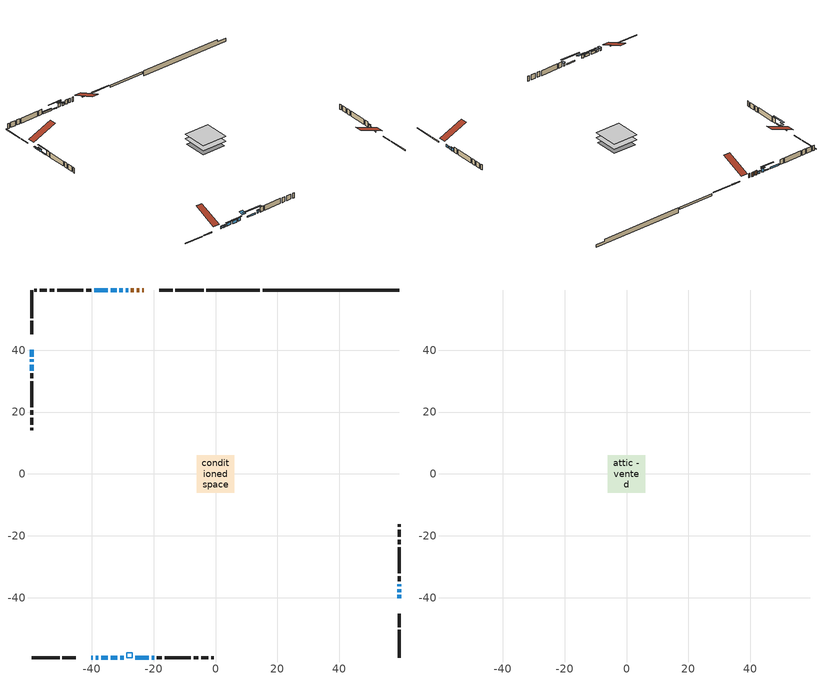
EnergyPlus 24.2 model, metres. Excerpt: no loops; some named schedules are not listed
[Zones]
conditioned space
 floor adiabatic (Floor2 construction): -2.14,-2.14 -2.14,2.14 2.14,2.14 2.14,-2.14 z0.54
 floor adiabatic (AdiabaticFloorConstruction): -6.08,-6.08 -6.08,6.08 6.08,6.08 6.08,-6.08 z0.54
 floor foundation (Slab1 construction): -5.64,-5.41 -5.64,5.41 5.64,5.41 5.64,-5.41 z-1.85
 floor foundation (Slab2 construction): -2.41,-1.9 -2.41,1.9 2.41,1.9 2.41,-1.9 z-0.53
 wall outside (RimJoist1 construction): -3.86,59.42 -12.92,59.42 / -59.42,-59.42 -50.35,-59.42 / -59.42,59.42 -59.42,50.35 / 59.42,-59.42 59.42,-50.35 z0.54:0.84
 wall outside (RimJoist2 construction): -13.85,59.42 -18.13,59.42 / -49.43,-59.42 -45.15,-59.42 / -59.42,49.43 -59.42,45.15 / 59.42,-49.43 59.42,-45.15 z0.54:0.84
 wall outside (AdiabaticWallConstruction 1): -23.12,59.42 -23.66,59.42 / -24.59,59.42 -25.45,59.42 / -26.38,59.42 -27.29,59.42 z0.54:2.57
 wall outside (AdiabaticWallConstruction): -40.16,-59.42 -39.62,-59.42 z0.54:1.74; -38.7,-59.42 -37.88,-59.42 / -28.22,59.42 -29.04,59.42 / -59.42,36.99 -59.42,36.18 z0.54:1.63; -36.95,-59.42 -34.77,-59.42 / -33.84,-59.42 -31.66,-59.42 z0.54:1.78; -59.42,40.16 -59.42,37.92 / -34.72,59.42 -39.19,59.42 z0.54:1.15; -30.73,-59.42 -29.66,-59.42 z0.54:2.09; 59.42,-40.16 59.42,-39.04 / 59.42,-38.12 59.42,-37.21 z0.54:1.76; -29.96,59.42 -31.03,59.42 z0.54:2.27; -31.96,59.42 -33.79,59.42 / -59.42,35.25 -59.42,33.42 z0.54:1; -25.89,-59.42 -21.52,-59.42 z0.54:1.1; -20.6,-59.42 -19.86,-59.42 / 59.42,-36.28 59.42,-35.54 z0.54:1.96
 wall outside (Wall1 construction): -40.12,59.42 -41.71,59.42 / -18.93,-59.42 -17.34,-59.42 / -59.42,32.49 -59.42,30.9 / 59.42,-34.62 59.42,-33.03 z0.54:2.98
 wall outside (Wall2 construction): -42.64,59.42 -51.08,59.42 / -16.41,-59.42 -7.97,-59.42 / -59.42,29.97 -59.42,21.54 / 59.42,-32.1 59.42,-23.66 z0.54:2.98
 wall outside (Wall3 construction): -52.01,59.42 -53.54,59.42 / -7.05,-59.42 -5.51,-59.42 / -59.42,20.61 -59.42,19.07 / 59.42,-22.73 59.42,-21.19 z0.54:2.98
 wall outside (Wall4 construction): -54.47,59.42 -56.71,59.42 / -4.58,-59.42 -2.34,-59.42 / -59.42,18.14 -59.42,15.9 / 59.42,-20.27 59.42,-18.03 z0.54:2.98
 wall outside (Wall5 construction): -57.64,59.42 -58.49,59.42 / -1.41,-59.42 -0.56,-59.42 / -59.42,14.97 -59.42,14.13 / 59.42,-17.1 59.42,-16.25 z0.54:2.98
 wall foundation (FoundationWall1 construction): 15.22,59.42,-1.85 15.22,59.42,0.54 55,59.42,0.54 55,59.42,-0.39 59.42,59.42,-0.39 59.42,59.42,-1.85
 wall foundation (FoundationWall2 construction): 14.29,59.42 -2.93,59.42 z-0.53:0.54
 window (WindowConstruction 12): -40.16,-59.42 -39.63,-59.42 z0.54:1.73
 window (WindowConstruction 5): -38.7,-59.42 -37.88,-59.42 z0.54:1.63
 window (WindowConstruction 6): -36.95,-59.42 -34.77,-59.42 z0.54:1.78
 window (WindowConstruction 7): -33.84,-59.42 -31.66,-59.42 z0.54:1.78
 window (WindowConstruction 8): -59.42,40.16 -59.42,37.92 z0.54:1.15
 window (WindowConstruction 13): -30.73,-59.42 -29.66,-59.42 z0.54:2.09
 window (WindowConstruction): 59.42,-40.16 59.42,-39.04 z0.54:1.76
 window (WindowConstruction 9): -28.22,59.42 -29.04,59.42 z0.54:1.63
 window (WindowConstruction 10): -29.97,59.42 -31.03,59.42 z0.54:2.27
 window (WindowConstruction 11): -59.42,36.99 -59.42,36.18 z0.54:1.63
 window (WindowConstruction 14): -31.96,59.42 -33.79,59.42 z0.54:1
 window (WindowConstruction 1): 59.42,-38.11 59.42,-37.21 z0.54:1.76
 window (WindowConstruction 15): -25.89,-59.42 -21.52,-59.42 z0.54:1.1
 window (WindowConstruction 16): -59.42,35.25 -59.42,33.42 z0.54:1
 window (WindowConstruction 2): -20.6,-59.42 -19.86,-59.42 z0.54:1.96
 window (WindowConstruction 3): 59.42,-36.28 59.42,-35.55 z0.54:1.96
 window (WindowConstruction 4): -34.72,59.42 -39.19,59.42 z0.54:1.15
 door (Door): -23.12,59.42 -23.66,59.42 z0.54:2.57
 door (Door 1): -24.59,59.42 -25.45,59.42 z0.54:2.57
 door (Door 2): -26.38,59.42 -27.29,59.42 z0.54:2.57
 ceiling adiabatic (AdiabaticFloorConstruction): 6.08,-6.08 6.08,6.08 -6.08,6.08 -6.08,-6.08 z0.54
 roof outside (AdiabaticRoofConstruction): -26.82,-59.42,2.98 -26.82,-57.65,3.72 -28.73,-57.65,3.72 -28.73,-59.42,2.98
 skylight (SkylightConstruction): -26.82,-59.42,2.98 -26.82,-57.65,3.72 -28.73,-57.65,3.72 -28.73,-59.42,2.98
attic - vented
 floor to conditioned space (Floor1 construction Reversed): -6.01,-6.01 -6.01,6.01 6.01,6.01 6.01,-6.01 z2.98
 roof outside (Roof1 construction): -22.19,59.42,2.98 -22.19,47.86,7.79 -19.06,47.86,7.79 -19.06,59.42,2.98; -41.09,-59.42,2.98 -41.09,-47.86,7.79 -44.22,-47.86,7.79 -44.22,-59.42,2.98; -59.42,41.09,2.98 -47.86,41.09,7.79 -47.86,44.22,7.79 -59.42,44.22,2.98; 59.42,-41.09,2.98 47.86,-41.09,7.79 47.86,-44.22,7.79 59.42,-44.22,2.98
shading: -39.48,-59.42 -40.31,-59.42 -40.31,-60.63 -39.48,-60.63 z1.88; -37.73,-59.42 -38.85,-59.42 -38.85,-60.63 -37.73,-60.63 z1.78; -34.16,-59.42 -37.56,-59.42 -37.56,-59.88 -34.16,-59.88 z2.39; -31.05,-59.42 -34.45,-59.42 -34.45,-59.88 -31.05,-59.88 z2.39; -59.42,37.77 -59.42,40.31 -59.88,40.31 -59.88,37.77 z1.3; -29.2,-59.42 -31.19,-59.42 -31.19,-59.71 -29.2,-59.71 z2.55; -29.34,59.42 -27.92,59.42 -27.92,59.88 -29.34,59.88 z1.93; -31.49,59.42 -29.51,59.42 -29.51,59.88 -31.49,59.88 z2.73; -59.42,35.57 -59.42,37.6 -59.88,37.6 -59.88,35.57 z2.24; -36.23,59.42 -29.52,59.42 -29.52,59.88 -36.23,59.88 z3.44; -18.78,-59.42 -28.63,-59.42 -28.63,-59.88 -18.78,-59.88 z3.84; -59.42,30.98 -59.42,37.69 -59.88,37.69 -59.88,30.98 z3.44; -19.71,-59.42 -20.74,-59.42 -20.74,-60.63 -19.71,-60.63 z2.11; 59.42,-35.25 59.42,-36.58 59.57,-36.58 59.57,-35.25 z2.26; -39.34,59.42 -34.57,59.42 -34.57,59.88 -39.34,59.88 z1.3
[Building]
Building 1: Terrain=Suburbs
[Site:Location]
Edmonton Intl AP_AB: Latitude {deg}=53.31; Longitude {deg}=-113.58; Time Zone {hr}=-7; Elevation {m}=723; Keep Site Location Information=Yes
[Site:GroundTemperature:Shallow]
-1.56185, -3.61833, -3.78302, -2.80711, 1.11059, 5.01004, 8.39065, 10.5322, 10.7141, 8.97234, 5.67794, 1.89811
[Site:WaterMainsTemperature]
Calculation Method=Schedule; Temperature Schedule=mains temperature schedule
[Material] Roughness=Rough; Thermal Absorptance=0.9
Name | Thickness {m} | Conductivity {W/m-K} | Density {kg/m3} | Specific Heat {J/kg-K} | Solar Absorptance | Visible Absorptance
asphalt or fiberglass shingles | 0.00635 | 0.162714 | 1121.4 | 1465.45 | 0.4 | 0.4
asphalt or fiberglass shingles 1 | 0.00635 | 0.162714 | 1121.4 | 1465.45 | 0.7 | 0.7
ceiling loosefill ins | 0.0846667 | 0.0480833 | 16.02 | 1046.75 | 0.7 | 0.7
ceiling stud and cavity | 0.1397 | 0.0868972 | 65.682 | 1177.47 | 0.7 | 0.7
concrete 4.0 in. | 0.1016 | 1.803125 | 2242.8 | 837.4 | 0.7 | 0.7
concrete 8.0 in. | 0.2032 | 1.803125 | 2242.8 | 837.4 | 0.7 | 0.7
door material | 0.04445 | 0.0451087 | 512.64 | 1214.23 | 0.7 | 0.7
door material 1 | 0.04445 | 0.20624 | 512.64 | 1214.23 | 0.7 | 0.7
exterior vertical ins | 0.00926306 | 0.029427 | 32.04 | 1214.23 | 0.7 | 0.7
exterior vertical ins 1 | 0.0337842 | 0.029427 | 32.04 | 1214.23 | 0.7 | 0.7
floor covering | 0.0127 | 9.015625 | 54.468 | 1339.84 | 0.6 | 0.6
floor covering 1 | 0.0127 | 0.0433444 | 54.468 | 1339.84 | 0.6 | 0.6
floor rigid ins; roof rigid ins; wall rigid ins | 0.512978 | 0.029427 | 32.04 | 1214.23 | 0.7 | 0.7
floor stud and cavity | 0.0889 | 0.621767 | 50.32683 | 1063.81 | 0.7 | 0.7
floor stud and cavity 1 | 0.1397 | 1.75129 | 37.0049 | 1207.88 | 0.7 | 0.7
furniture material conditioned space 1 | 0.1524 | 0.115458 | 640.8 | 1214.23 | 0.6 | 0.6
gypsum board | 0.0127 | 0.160291 | 801 | 837.4 | 0.6 | 0.6
gypsum board 1 | 0.0127 | 0.160291 | 801 | 837.4 | 0.7 | 0.7
osb sheathing 0.5 in. | 0.0127 | 0.115458 | 512.64 | 1214.23 | 0.7 | 0.7
osb sheathing 0.75 in. | 0.01905 | 0.115458 | 512.64 | 1214.23 | 0.7 | 0.7
osb sheathing 2.0 in. | 0.0508 | 0.115458 | 512.64 | 1214.23 | 0.7 | 0.7
rim joist stud and cavity | 0.0508 | 0.0454632 | 125.044 | 1163.47 | 0.6 | 0.6
rim joist stud and cavity 1 | 0.0508 | 0.194335 | 50.32683 | 1063.81 | 0.6 | 0.6
roof stud and cavity | 0.18415 | 1.78686 | 37.0049 | 1207.88 | 0.6 | 0.6
wall stud and cavity | 0.1397 | 0.0969908 | 139.0536 | 1170.24 | 0.7 | 0.7
wall stud and cavity 1 | 0.1397 | 0.101456 | 139.0536 | 1170.24 | 0.7 | 0.7
wall stud and cavity 2 | 0.1397 | 0.104945 | 139.0536 | 1170.24 | 0.7 | 0.7
wall stud and cavity 3 | 0.1397 | 0.097828 | 139.0536 | 1170.24 | 0.7 | 0.7
wall stud and cavity 4 | 0.1397 | 0.101197 | 139.0536 | 1170.24 | 0.7 | 0.7
wall stud and cavity 5 | 0.0889 | 0.380278 | 52.3479 | 1209.89 | 0.7 | 0.7
wall stud and cavity 6 | 0.0889 | 0.391764 | 83.0341 | 1211.67 | 0.7 | 0.7
wood siding | 0.0254 | 0.102417 | 544.68 | 1172.36 | 0.4 | 0.4
wood siding 1; wood siding 2; wood siding 3 | 0.0254 | 0.102417 | 544.68 | 1172.36 | 0.7 | 0.7
[WindowMaterial:SimpleGlazingSystem]
Name | U-Factor {W/m2-K} | Solar Heat Gain Coefficient
SkylightMaterial | 4.73451 | 0.649
WindowMaterial | 2.47674 | 0.51
WindowMaterial 1 | 3.06271 | 0.54
WindowMaterial 10 | 2.15423 | 0.57
WindowMaterial 11 | 2.288234 | 0.46
WindowMaterial 12 | 7.70448 | 0.67
WindowMaterial 13 | 2.310946 | 0.44
WindowMaterial 2 | 2.43132 | 0.53
WindowMaterial 3 | 2.12187 | 0.6
WindowMaterial 4 | 2.509676 | 0.49
WindowMaterial 5 | 2.12528 | 0.6
WindowMaterial 6 | 2.10427 | 0.62
WindowMaterial 7 | 2.364887 | 0.56
WindowMaterial 8 | 2.43984 | 0.52
WindowMaterial 9 | 2.97357 | 0.62
[Construction]
AdiabaticFloorConstruction: floor stud and cavity 1, floor rigid ins, osb sheathing 0.75 in., floor covering 1
AdiabaticRoofConstruction: asphalt or fiberglass shingles 1, roof rigid ins, osb sheathing 0.75 in., roof stud and cavity
AdiabaticWallConstruction: wood siding 2, wall rigid ins, wall stud and cavity 5, gypsum board
AdiabaticWallConstruction 1: wood siding 3, wall rigid ins, wall stud and cavity 5, gypsum board
Door; Door 2: door material
Door 1: door material 1
Floor1 construction Reversed: gypsum board, ceiling stud and cavity, ceiling loosefill ins
Floor2 construction: floor stud and cavity, floor covering
FoundationWall1 construction; FoundationWall2 construction: concrete 8.0 in., gypsum board 1
furniture construction conditioned space 1: furniture material conditioned space 1
PartitionWallConstruction: gypsum board, wall stud and cavity 6, gypsum board
RimJoist1 construction: wood siding 1, osb sheathing 2.0 in., rim joist stud and cavity
RimJoist2 construction: wood siding 1, rim joist stud and cavity 1
Roof1 construction: asphalt or fiberglass shingles
SkylightConstruction: SkylightMaterial
Slab1 construction; Slab2 construction: concrete 4.0 in.
Wall1 construction: wood siding, osb sheathing 0.5 in., wall stud and cavity, gypsum board
Wall2 construction: wood siding, osb sheathing 0.5 in., wall stud and cavity 1, gypsum board
Wall3 construction: wood siding, osb sheathing 0.5 in., wall stud and cavity 2, gypsum board
Wall4 construction: wood siding, osb sheathing 0.5 in., wall stud and cavity 3, gypsum board
Wall5 construction: wood siding, osb sheathing 0.5 in., wall stud and cavity 4, gypsum board
WindowConstruction: WindowMaterial
WindowConstruction 1: WindowMaterial 1
WindowConstruction 10: WindowMaterial 9
WindowConstruction 11; WindowConstruction 5: WindowMaterial 5
WindowConstruction 12: WindowMaterial 10
WindowConstruction 13: WindowMaterial 11
WindowConstruction 14; WindowConstruction 16: WindowMaterial 12
WindowConstruction 15: WindowMaterial 13
WindowConstruction 2: WindowMaterial 2
WindowConstruction 3: WindowMaterial 3
WindowConstruction 4; WindowConstruction 8: WindowMaterial 4
WindowConstruction 6: WindowMaterial 6
WindowConstruction 7: WindowMaterial 7
WindowConstruction 9: WindowMaterial 8
[Zone] Multiplier=1; Part of Total Floor Area=Yes
Name | Volume {m3}
attic - vented | 115.405
conditioned space | 718.2
[Space]
Name | Zone | Volume {m3}
attic - vented 1 | attic - vented | 115.405
conditioned space 1 | conditioned space | 718.2
[ZoneInfiltration:EffectiveLeakageArea]
infil attic - vented 1: Zone or Space=attic - vented 1; Schedule=Always On Discrete; Effective Air Leakage Area {cm2}=5019.77; Stack Coefficient=0.000334747; Wind Coefficient=1.23617e-05
[ZoneMixing]
whole house fan mix: Zone or Space=attic - vented; Schedule=Always On Continuous; Design Flow Rate Calculation Method=Flow/Zone; Design Flow Rate {m3/s}=0; Source Zone or Space=conditioned space
[SurfaceProperty:ExposedFoundationPerimeter] Exposed Perimeter Calculation Method=TotalExposedPerimeter
Name | Total Exposed Perimeter {m}
Slab1 | 44.196
Slab2 | 17.221
[InternalMass] Zone or ZoneList=conditioned space; Space or SpaceList=conditioned space 1
Name | Construction | Surface Area {m2}
furniture mass conditioned space 1 | furniture construction conditioned space 1 | 122.512
partition wall mass | PartitionWallConstruction | 288
[Lights]
interior lighting: Zone or ZoneList or Space or SpaceList=conditioned space 1; Schedule=interior lighting schedule; Design Level Calculation Method=LightingLevel; Lighting Level {W}=343.2; Return Air Fraction=0; Fraction Radiant=0.6; Fraction Visible=0.2; Fraction Replaceable=1
[People]
occupants: Zone or ZoneList or Space or SpaceList=conditioned space 1; Number of People Schedule=occupants schedule; Number of People Calculation Method=People; Number of People=3; Fraction Radiant=0.314171; Sensible Heat Fraction=0.56303; Activity Level Schedule=occupants activity schedule; Carbon Dioxide Generation Rate {m3/s-W}=0; Enable ASHRAE 55 Comfort Warnings=No; Mean Radiant Temperature Calculation Type=EnclosureAveraged
[ElectricEquipment] Zone or ZoneList or Space or SpaceList=conditioned space 1; Design Level Calculation Method=EquipmentLevel
Name | Schedule | Design Level {W} | Fraction Latent | Fraction Radiant | Fraction Lost
clothes dryer | clothes dryer schedule | 140.772 | 0.015 | 0.081 | 0.85
clothes washer | clothes washer schedule | 32.1985 | 0.03 | 0.162 | 0.7
cooking range | cooking range schedule | 215.147 | 0.08 | 0.432 | 0.2
dishwasher | dishwasher schedule | 66.8632 | 0.3 | 0.18 | 0.4
fridge | fridge schedule | 72.9452 | 0 | 0.6 | 0
mech vent bath fan 0 | mech vent bath fan 0 schedule | 50.2 | 0 | 0 | 1
mech vent bath fan 1 | mech vent bath fan 1 schedule | 50.2 | 0 | 0 | 1
mech vent house fan | mech vent house fan schedule | 0 | 0 | 0 | 1
mech vent house fan cfis | mech vent house fan cfis schedule | 0 | 0 | 0 | 0
mech vent range fan 0 | mech vent range fan 0 schedule | 57 | 0 | 0 | 1
misc plug loads | misc plug loads schedule | 494.7 | 0.045 | 0.513 | 0.1
whole house fan | Always On Discrete | 0 | 0 | 0 | 1
[OtherEquipment] Zone or ZoneList or Space or SpaceList=conditioned space 1; Design Level Calculation Method=EquipmentLevel
Name | Fuel Type | Schedule | Design Level {W} | Fraction Latent | Fraction Radiant | Fraction Lost
clothes dryer 1 | Electricity | clothes dryer schedule | 0 | 0.015 | 0.081 | 0.85
cooking range 1 | Electricity | cooking range schedule | 0 | 0.08 | 0.432 | 0.2
general water use latent | None | general water use schedule | 62.594 | 1 | 0 | 0
general water use sensible | None | general water use schedule | -61.6891 | 0 | 0.6 | 0
mech vent house fan latent load | None | Always On Discrete | 0 | 1 | 0 | 0
mech vent house fan sensible load | None | Always On Discrete | 0 | 0 | 0 | 0
water heater energy adjustment1 | NaturalGas | Always On Discrete | 0.01 | 0 | 0 | 1
[ZoneInfiltration:DesignFlowRate] Zone or ZoneList or Space or SpaceList=conditioned space 1; Schedule=Always On Discrete; Design Flow Rate Calculation Method=Flow/Zone; Design Flow Rate {m3/s}=0
infil flow; natural vent flow; whole house fan flow
[Foundation:Kiva] Initial Indoor Air Temperature {C}=18; Wall Depth Below Slab {m}=0.2032; Custom Block X Position 1 {m}=0.2159; Custom Block Z Position 1 {m}=0
Name | Wall Height Above Grade {m} | Custom Block Material Name 1 | Custom Block Depth 1 {m}
Foundation Kiva 1 | 0.539984 | exterior vertical ins | 2.39
Foundation Kiva 2 | 0.540014 | exterior vertical ins 1 | 1.07
[Foundation:Kiva:Settings]
Soil Conductivity {W/m-K}=0.849921; Soil Density {kg/m3}=1842.3; Soil Specific Heat {J/kg-K}=418.7; Ground Solar Absorptivity=0.9; Ground Thermal Absorptivity=0.9; Ground Surface Roughness {m}=0.03; Far-Field Width {m}=40; Deep-Ground Boundary Condition=ZeroFlux; Deep-Ground Depth {m}=40; Minimum Cell Dimension {m}=0.2; Maximum Cell Growth Coefficient=3; Simulation Timestep=Timestep
[Exterior:Lights]
exterior lighting: Schedule=exterior lighting schedule; Design Level {W}=75.6
[Schedule:Constant]
Name | Hourly Value
Always On Continuous; mech vent house fan schedule; mech vent house fan cfis schedule; Always On Discrete | 1
occupants activity schedule | 117.228
fridge schedule | 0
[Schedule:Week:Daily]
interior lighting schedule Week Rule - Jan1-Jan27: interior lighting schedule day, interior lighting schedule day, interior lighting schedule day, interior lighting schedule day, interior lighting schedule day, interior lighting schedule day, interior lighting schedule day, interior lighting schedule default day, interior lighting schedule default day, interior lighting schedule default day, interior lighting schedule default day, interior lighting schedule default day
interior lighting schedule Week Rule - Jan28-Feb3: interior lighting schedule day, interior lighting schedule day, interior lighting schedule day, interior lighting schedule day, interior lighting schedule day 1, interior lighting schedule day 1, interior lighting schedule day 1, interior lighting schedule default day, interior lighting schedule default day, interior lighting schedule default day, interior lighting schedule default day, interior lighting schedule default day
interior lighting schedule Week Rule - Feb4-Feb24: interior lighting schedule day 1, interior lighting schedule day 1, interior lighting schedule day 1, interior lighting schedule day 1, interior lighting schedule day 1, interior lighting schedule day 1, interior lighting schedule day 1, interior lighting schedule default day, interior lighting schedule default day, interior lighting schedule default day, interior lighting schedule default day, interior lighting schedule default day
interior lighting schedule Week Rule - Feb25-Mar3: interior lighting schedule day 1, interior lighting schedule day 1, interior lighting schedule day 1, interior lighting schedule day 1, interior lighting schedule day 2, interior lighting schedule day 2, interior lighting schedule day 2, interior lighting schedule default day, interior lighting schedule default day, interior lighting schedule default day, interior lighting schedule default day, interior lighting schedule default day
interior lighting schedule Week Rule - Mar4-Mar31: interior lighting schedule day 2, interior lighting schedule day 2, interior lighting schedule day 2, interior lighting schedule day 2, interior lighting schedule day 2, interior lighting schedule day 2, interior lighting schedule day 2, interior lighting schedule default day, interior lighting schedule default day, interior lighting schedule default day, interior lighting schedule default day, interior lighting schedule default day
interior lighting schedule Week Rule - Apr1-Apr28: interior lighting schedule day 3, interior lighting schedule day 3, interior lighting schedule day 3, interior lighting schedule day 3, interior lighting schedule day 3, interior lighting schedule day 3, interior lighting schedule day 3, interior lighting schedule default day, interior lighting schedule default day, interior lighting schedule default day, interior lighting schedule default day, interior lighting schedule default day
interior lighting schedule Week Rule - Apr29-May5: interior lighting schedule day 3, interior lighting schedule day 3, interior lighting schedule day 4, interior lighting schedule day 4, interior lighting schedule day 4, interior lighting schedule day 4, interior lighting schedule day 4, interior lighting schedule default day, interior lighting schedule default day, interior lighting schedule default day, interior lighting schedule default day, interior lighting schedule default day
interior lighting schedule Week Rule - May6-May26: interior lighting schedule day 4, interior lighting schedule day 4, interior lighting schedule day 4, interior lighting schedule day 4, interior lighting schedule day 4, interior lighting schedule day 4, interior lighting schedule day 4, interior lighting schedule default day, interior lighting schedule default day, interior lighting schedule default day, interior lighting schedule default day, interior lighting schedule default day
interior lighting schedule Week Rule - May27-Jun2: interior lighting schedule day 4, interior lighting schedule day 4, interior lighting schedule day 4, interior lighting schedule day 4, interior lighting schedule day 4, interior lighting schedule day 5, interior lighting schedule day 5, interior lighting schedule default day, interior lighting schedule default day, interior lighting schedule default day, interior lighting schedule default day, interior lighting schedule default day
interior lighting schedule Week Rule - Jun3-Jun30: interior lighting schedule day 5, interior lighting schedule day 5, interior lighting schedule day 5, interior lighting schedule day 5, interior lighting schedule day 5, interior lighting schedule day 5, interior lighting schedule day 5, interior lighting schedule default day, interior lighting schedule default day, interior lighting schedule default day, interior lighting schedule default day, interior lighting schedule default day
interior lighting schedule Week Rule - Jul1-Jul28: interior lighting schedule day 6, interior lighting schedule day 6, interior lighting schedule day 6, interior lighting schedule day 6, interior lighting schedule day 6, interior lighting schedule day 6, interior lighting schedule day 6, interior lighting schedule default day, interior lighting schedule default day, interior lighting schedule default day, interior lighting schedule default day, interior lighting schedule default day
interior lighting schedule Week Rule - Jul29-Aug4: interior lighting schedule day 6, interior lighting schedule day 6, interior lighting schedule day 6, interior lighting schedule day 7, interior lighting schedule day 7, interior lighting schedule day 7, interior lighting schedule day 7, interior lighting schedule default day, interior lighting schedule default day, interior lighting schedule default day, interior lighting schedule default day, interior lighting schedule default day
interior lighting schedule Week Rule - Aug5-Aug25: interior lighting schedule day 7, interior lighting schedule day 7, interior lighting schedule day 7, interior lighting schedule day 7, interior lighting schedule day 7, interior lighting schedule day 7, interior lighting schedule day 7, interior lighting schedule default day, interior lighting schedule default day, interior lighting schedule default day, interior lighting schedule default day, interior lighting schedule default day
interior lighting schedule Week Rule - Aug26-Sep1: interior lighting schedule day 7, interior lighting schedule day 7, interior lighting schedule day 7, interior lighting schedule day 7, interior lighting schedule day 7, interior lighting schedule day 7, interior lighting schedule day 8, interior lighting schedule default day, interior lighting schedule default day, interior lighting schedule default day, interior lighting schedule default day, interior lighting schedule default day
interior lighting schedule Week Rule - Sep2-Sep29: interior lighting schedule day 8, interior lighting schedule day 8, interior lighting schedule day 8, interior lighting schedule day 8, interior lighting schedule day 8, interior lighting schedule day 8, interior lighting schedule day 8, interior lighting schedule default day, interior lighting schedule default day, interior lighting schedule default day, interior lighting schedule default day, interior lighting schedule default day
interior lighting schedule Week Rule - Sep30-Oct6: interior lighting schedule day 8, interior lighting schedule day 9, interior lighting schedule day 9, interior lighting schedule day 9, interior lighting schedule day 9, interior lighting schedule day 9, interior lighting schedule day 9, interior lighting schedule default day, interior lighting schedule default day, interior lighting schedule default day, interior lighting schedule default day, interior lighting schedule default day
interior lighting schedule Week Rule - Oct7-Oct27: interior lighting schedule day 9, interior lighting schedule day 9, interior lighting schedule day 9, interior lighting schedule day 9, interior lighting schedule day 9, interior lighting schedule day 9, interior lighting schedule day 9, interior lighting schedule default day, interior lighting schedule default day, interior lighting schedule default day, interior lighting schedule default day, interior lighting schedule default day
interior lighting schedule Week Rule - Oct28-Nov3: interior lighting schedule day 9, interior lighting schedule day 9, interior lighting schedule day 9, interior lighting schedule day 9, interior lighting schedule day 10, interior lighting schedule day 10, interior lighting schedule day 10, interior lighting schedule default day, interior lighting schedule default day, interior lighting schedule default day, interior lighting schedule default day, interior lighting schedule default day
interior lighting schedule Week Rule - Nov4-Nov24: interior lighting schedule day 10, interior lighting schedule day 10, interior lighting schedule day 10, interior lighting schedule day 10, interior lighting schedule day 10, interior lighting schedule day 10, interior lighting schedule day 10, interior lighting schedule default day, interior lighting schedule default day, interior lighting schedule default day, interior lighting schedule default day, interior lighting schedule default day
interior lighting schedule Week Rule - Nov25-Dec1: interior lighting schedule day 10, interior lighting schedule day 10, interior lighting schedule day 10, interior lighting schedule day 10, interior lighting schedule day 10, interior lighting schedule day 10, interior lighting schedule day 11, interior lighting schedule default day, interior lighting schedule default day, interior lighting schedule default day, interior lighting schedule default day, interior lighting schedule default day
interior lighting schedule Week Rule - Dec2-Dec31: interior lighting schedule day 11, interior lighting schedule day 11, interior lighting schedule day 11, interior lighting schedule day 11, interior lighting schedule day 11, interior lighting schedule day 11, interior lighting schedule day 11, interior lighting schedule default day, interior lighting schedule default day, interior lighting schedule default day, interior lighting schedule default day, interior lighting schedule default day
occupants schedule Week Rule - Jan1-Dec31: occupants schedule day, occupants schedule day, occupants schedule day, occupants schedule day, occupants schedule day, occupants schedule day, occupants schedule day, occupants schedule default day, occupants schedule default day, occupants schedule default day, occupants schedule default day, occupants schedule default day
clothes dryer schedule Week Rule - Jan1-Dec31: clothes dryer schedule day, clothes dryer schedule day, clothes dryer schedule day, clothes dryer schedule day, clothes dryer schedule day, clothes dryer schedule day, clothes dryer schedule day, clothes dryer schedule default day, clothes dryer schedule default day, clothes dryer schedule default day, clothes dryer schedule default day, clothes dryer schedule default day
clothes washer schedule Week Rule - Jan1-Dec31: clothes washer schedule day, clothes washer schedule day, clothes washer schedule day, clothes washer schedule day, clothes washer schedule day, clothes washer schedule day, clothes washer schedule day, clothes washer schedule default day, clothes washer schedule default day, clothes washer schedule default day, clothes washer schedule default day, clothes washer schedule default day
cooking range schedule Week Rule - Jan1-Dec31: cooking range schedule day, cooking range schedule day, cooking range schedule day, cooking range schedule day, cooking range schedule day, cooking range schedule day, cooking range schedule day, cooking range schedule default day, cooking range schedule default day, cooking range schedule default day, cooking range schedule default day, cooking range schedule default day
dishwasher schedule Week Rule - Jan1-Dec31: dishwasher schedule day, dishwasher schedule day, dishwasher schedule day, dishwasher schedule day, dishwasher schedule day, dishwasher schedule day, dishwasher schedule day, dishwasher schedule default day, dishwasher schedule default day, dishwasher schedule default day, dishwasher schedule default day, dishwasher schedule default day
mech vent bath fan 0 schedule Week Rule - Jan1-Dec31: mech vent bath fan 0 schedule day, mech vent bath fan 0 schedule day, mech vent bath fan 0 schedule day, mech vent bath fan 0 schedule day, mech vent bath fan 0 schedule day, mech vent bath fan 0 schedule day, mech vent bath fan 0 schedule day, mech vent bath fan 0 schedule default day, mech vent bath fan 0 schedule default day, mech vent bath fan 0 schedule default day, mech vent bath fan 0 schedule default day, mech vent bath fan 0 schedule default day
mech vent bath fan 1 schedule Week Rule - Jan1-Dec31: mech vent bath fan 1 schedule day, mech vent bath fan 1 schedule day, mech vent bath fan 1 schedule day, mech vent bath fan 1 schedule day, mech vent bath fan 1 schedule day, mech vent bath fan 1 schedule day, mech vent bath fan 1 schedule day, mech vent bath fan 1 schedule default day, mech vent bath fan 1 schedule default day, mech vent bath fan 1 schedule default day, mech vent bath fan 1 schedule default day, mech vent bath fan 1 schedule default day
mech vent range fan 0 schedule Week Rule - Jan1-Dec31: mech vent range fan 0 schedule day, mech vent range fan 0 schedule day, mech vent range fan 0 schedule day, mech vent range fan 0 schedule day, mech vent range fan 0 schedule day, mech vent range fan 0 schedule day, mech vent range fan 0 schedule day, mech vent range fan 0 schedule default day, mech vent range fan 0 schedule default day, mech vent range fan 0 schedule default day, mech vent range fan 0 schedule default day, mech vent range fan 0 schedule default day
misc plug loads schedule Week Rule - Jan1-Dec31: misc plug loads schedule day, misc plug loads schedule day, misc plug loads schedule day, misc plug loads schedule day, misc plug loads schedule day, misc plug loads schedule day, misc plug loads schedule day, misc plug loads schedule default day, misc plug loads schedule default day, misc plug loads schedule default day, misc plug loads schedule default day, misc plug loads schedule default day
general water use schedule Week Rule - Jan1-Dec31: general water use schedule day, general water use schedule day, general water use schedule day, general water use schedule day, general water use schedule day, general water use schedule day, general water use schedule day, general water use schedule default day, general water use schedule default day, general water use schedule default day, general water use schedule default day, general water use schedule default day
exterior lighting schedule Week Rule - Jan1-Jan27: exterior lighting schedule day, exterior lighting schedule day, exterior lighting schedule day, exterior lighting schedule day, exterior lighting schedule day, exterior lighting schedule day, exterior lighting schedule day, exterior lighting schedule default day, exterior lighting schedule default day, exterior lighting schedule default day, exterior lighting schedule default day, exterior lighting schedule default day
exterior lighting schedule Week Rule - Jan28-Feb3: exterior lighting schedule day, exterior lighting schedule day, exterior lighting schedule day, exterior lighting schedule day, exterior lighting schedule day 1, exterior lighting schedule day 1, exterior lighting schedule day 1, exterior lighting schedule default day, exterior lighting schedule default day, exterior lighting schedule default day, exterior lighting schedule default day, exterior lighting schedule default day
exterior lighting schedule Week Rule - Feb4-Feb24: exterior lighting schedule day 1, exterior lighting schedule day 1, exterior lighting schedule day 1, exterior lighting schedule day 1, exterior lighting schedule day 1, exterior lighting schedule day 1, exterior lighting schedule day 1, exterior lighting schedule default day, exterior lighting schedule default day, exterior lighting schedule default day, exterior lighting schedule default day, exterior lighting schedule default day
exterior lighting schedule Week Rule - Feb25-Mar3: exterior lighting schedule day 1, exterior lighting schedule day 1, exterior lighting schedule day 1, exterior lighting schedule day 1, exterior lighting schedule day 2, exterior lighting schedule day 2, exterior lighting schedule day 2, exterior lighting schedule default day, exterior lighting schedule default day, exterior lighting schedule default day, exterior lighting schedule default day, exterior lighting schedule default day
[Schedule:Year]
interior lighting schedule: interior lighting schedule Week Rule - Jan1-Jan27, 1, 1, 1, 27, interior lighting schedule Week Rule - Jan28-Feb3, 1, 28, 2, 3, interior lighting schedule Week Rule - Feb4-Feb24, 2, 4, 2, 24, interior lighting schedule Week Rule - Feb25-Mar3, 2, 25, 3, 3, interior lighting schedule Week Rule - Mar4-Mar31, 3, 4, 3, 31, interior lighting schedule Week Rule - Apr1-Apr28, 4, 1, 4, 28, interior lighting schedule Week Rule - Apr29-May5, 4, 29, 5, 5, interior lighting schedule Week Rule - May6-May26, 5, 6, 5, 26, interior lighting schedule Week Rule - May27-Jun2, 5, 27, 6, 2, interior lighting schedule Week Rule - Jun3-Jun30, 6, 3, 6, 30, interior lighting schedule Week Rule - Jul1-Jul28, 7, 1, 7, 28, interior lighting schedule Week Rule - Jul29-Aug4, 7, 29, 8, 4, interior lighting schedule Week Rule - Aug5-Aug25, 8, 5, 8, 25, interior lighting schedule Week Rule - Aug26-Sep1, 8, 26, 9, 1, interior lighting schedule Week Rule - Sep2-Sep29, 9, 2, 9, 29, interior lighting schedule Week Rule - Sep30-Oct6, 9, 30, 10, 6, interior lighting schedule Week Rule - Oct7-Oct27, 10, 7, 10, 27, interior lighting schedule Week Rule - Oct28-Nov3, 10, 28, 11, 3, interior lighting schedule Week Rule - Nov4-Nov24, 11, 4, 11, 24, interior lighting schedule Week Rule - Nov25-Dec1, 11, 25, 12, 1, interior lighting schedule Week Rule - Dec2-Dec31, 12, 2, 12, 31
occupants schedule: occupants schedule Week Rule - Jan1-Dec31, 1, 1, 12, 31
clothes dryer schedule: clothes dryer schedule Week Rule - Jan1-Dec31, 1, 1, 12, 31
clothes washer schedule: clothes washer schedule Week Rule - Jan1-Dec31, 1, 1, 12, 31
cooking range schedule: cooking range schedule Week Rule - Jan1-Dec31, 1, 1, 12, 31
dishwasher schedule: dishwasher schedule Week Rule - Jan1-Dec31, 1, 1, 12, 31
mech vent bath fan 0 schedule: mech vent bath fan 0 schedule Week Rule - Jan1-Dec31, 1, 1, 12, 31
mech vent bath fan 1 schedule: mech vent bath fan 1 schedule Week Rule - Jan1-Dec31, 1, 1, 12, 31
mech vent range fan 0 schedule: mech vent range fan 0 schedule Week Rule - Jan1-Dec31, 1, 1, 12, 31
misc plug loads schedule: misc plug loads schedule Week Rule - Jan1-Dec31, 1, 1, 12, 31
general water use schedule: general water use schedule Week Rule - Jan1-Dec31, 1, 1, 12, 31
exterior lighting schedule: exterior lighting schedule Week Rule - Jan1-Jan27, 1, 1, 1, 27, exterior lighting schedule Week Rule - Jan28-Feb3, 1, 28, 2, 3, exterior lighting schedule Week Rule - Feb4-Feb24, 2, 4, 2, 24, exterior lighting schedule Week Rule - Feb25-Mar3, 2, 25, 3, 3, exterior lighting schedule Week Rule - Mar4-Mar31, 3, 4, 3, 31, exterior lighting schedule Week Rule - Apr1-Apr28, 4, 1, 4, 28, exterior lighting schedule Week Rule - Apr29-May5, 4, 29, 5, 5, exterior lighting schedule Week Rule - May6-May26, 5, 6, 5, 26, exterior lighting schedule Week Rule - May27-Jun2, 5, 27, 6, 2, exterior lighting schedule Week Rule - Jun3-Jun30, 6, 3, 6, 30, exterior lighting schedule Week Rule - Jul1-Jul28, 7, 1, 7, 28, exterior lighting schedule Week Rule - Jul29-Aug4, 7, 29, 8, 4, exterior lighting schedule Week Rule - Aug5-Aug25, 8, 5, 8, 25, exterior lighting schedule Week Rule - Aug26-Sep1, 8, 26, 9, 1, exterior lighting schedule Week Rule - Sep2-Sep29, 9, 2, 9, 29, exterior lighting schedule Week Rule - Sep30-Oct6, 9, 30, 10, 6, exterior lighting schedule Week Rule - Oct7-Oct27, 10, 7, 10, 27, exterior lighting schedule Week Rule - Oct28-Nov3, 10, 28, 11, 3, exterior lighting schedule Week Rule - Nov4-Nov24, 11, 4, 11, 24, exterior lighting schedule Week Rule - Nov25-Dec1, 11, 25, 12, 1, exterior lighting schedule Week Rule - Dec2-Dec31, 12, 2, 12, 31
[Schedule:Compact]
mains temperature schedule: Through: 01/01, For: AllDays, Until: 24:00, 3.97167, Through: 01/02, For: AllDays, Until: 24:00, 3.90778, Through: 01/03, For: AllDays, Until: 24:00, 3.84556, Through: 01/04, For: AllDays, Until: 24:00, 3.78389, Through: 01/05, For: AllDays, Until: 24:00, 3.72278, Through: 01/06, For: AllDays, Until: 24:00, 3.66278, Through: 01/07, For: AllDays, Until: 24:00, 3.60389, Through: 01/08, For: AllDays, Until: 24:00, 3.54556, Through: 01/09, For: AllDays, Until: 24:00, 3.48833, Through: 01/10, For: AllDays, Until: 24:00, 3.43167, Through: 01/11, For: AllDays, Until: 24:00, 3.37611, Through: 01/12, For: AllDays, Until: 24:00, 3.32167, Through: 01/13, For: AllDays, Until: 24:00, 3.26833, Through: 01/14, For: AllDays, Until: 24:00, 3.21556, Through: 01/15, For: AllDays, Until: 24:00, 3.16444, Through: 01/16, For: AllDays, Until: 24:00, 3.11389, Through: 01/17, For: AllDays, Until: 24:00, 3.06444, Through: 01/18, For: AllDays, Until: 24:00, 3.01611, Through: 01/19, For: AllDays, Until: 24:00, 2.96889, Through: 01/20, For: AllDays, Until: 24:00, 2.92278, Through: 01/21, For: AllDays, Until: 24:00, 2.87722, Through: 01/22, For: AllDays, Until: 24:00, 2.83333, Through: 01/23, For: AllDays, Until: 24:00, 2.79056, Through: 01/24, For: AllDays, Until: 24:00, 2.74889, Through: 01/25, For: AllDays, Until: 24:00, 2.70833, Through: 01/26, For: AllDays, Until: 24:00, 2.66889, Through: 01/27, For: AllDays, Until: 24:00, 2.63056, Through: 01/28, For: AllDays, Until: 24:00, 2.59333, Through: 01/29, For: AllDays, Until: 24:00, 2.55778, Through: 01/30, For: AllDays, Until: 24:00, 2.52278, Through: 01/31, For: AllDays, Until: 24:00, 2.48944, Through: 02/01, For: AllDays, Until: 24:00, 2.45722, Through: 02/02, For: AllDays, Until: 24:00, 2.42611, Through: 02/03, For: AllDays, Until: 24:00, 2.39667, Through: 02/04, For: AllDays, Until: 24:00, 2.36833, Through: 02/05, For: AllDays, Until: 24:00, 2.34111, Through: 02/06, For: AllDays, Until: 24:00, 2.315, Through: 02/07, For: AllDays, Until: 24:00, 2.29056, Through: 02/08, For: AllDays, Until: 24:00, 2.26722, Through: 02/09, For: AllDays, Until: 24:00, 2.245, Through: 02/10, For: AllDays, Until: 24:00, 2.22444, Through: 02/11, For: AllDays, Until: 24:00, 2.20444, Through: 02/12, For: AllDays, Until: 24:00, 2.18667, Through: 02/13, For: AllDays, Until: 24:00, 2.17, Through: 02/14, For: AllDays, Until: 24:00, 2.15444, Through: 02/15, For: AllDays, Until: 24:00, 2.14, Through: 02/16, For: AllDays, Until: 24:00, 2.12722, Through: 02/17, For: AllDays, Until: 24:00, 2.11556, Through: 02/18, For: AllDays, Until: 24:00, 2.10556, Through: 02/19, For: AllDays, Until: 24:00, 2.09667, Through: 02/20, For: AllDays, Until: 24:00, 2.08889, Through: 02/21, For: AllDays, Until: 24:00, 2.08278, Through: 02/22, For: AllDays, Until: 24:00, 2.07833, Through: 02/23, For: AllDays, Until: 24:00, 2.07444, Through: 02/24, For: AllDays, Until: 24:00, 2.07278, Through: 02/25, For: AllDays, Until: 24:00, 2.07167, Through: 02/26, For: AllDays, Until: 24:00, 2.07222, Through: 02/27, For: AllDays, Until: 24:00, 2.07444, Through: 02/28, For: AllDays, Until: 24:00, 2.07778, Through: 03/01, For: AllDays, Until: 24:00, 2.08222, Through: 03/02, For: AllDays, Until: 24:00, 2.08833, Through: 03/03, For: AllDays, Until: 24:00, 2.09556, Through: 03/04, For: AllDays, Until: 24:00, 2.10444, Through: 03/05, For: AllDays, Until: 24:00, 2.11444, Through: 03/06, For: AllDays, Until: 24:00, 2.12556, Through: 03/07, For: AllDays, Until: 24:00, 2.13833, Through: 03/08, For: AllDays, Until: 24:00, 2.15278, Through: 03/09, For: AllDays, Until: 24:00, 2.16778, Through: 03/10, For: AllDays, Until: 24:00, 2.18444, Through: 03/11, For: AllDays, Until: 24:00, 2.20278, Through: 03/12, For: AllDays, Until: 24:00, 2.22167, Through: 03/13, For: AllDays, Until: 24:00, 2.24278, Through: 03/14, For: AllDays, Until: 24:00, 2.26444, Through: 03/15, For: AllDays, Until: 24:00, 2.28778, Through: 03/16, For: AllDays, Until: 24:00, 2.31222, Through: 03/17, For: AllDays, Until: 24:00, 2.33778, Through: 03/18, For: AllDays, Until: 24:00, 2.365, Through: 03/19, For: AllDays, Until: 24:00, 2.39333, Through: 03/20, For: AllDays, Until: 24:00, 2.42278, Through: 03/21, For: AllDays, Until: 24:00, 2.45389, Through: 03/22, For: AllDays, Until: 24:00, 2.48611, Through: 03/23, For: AllDays, Until: 24:00, 2.51889, Through: 03/24, For: AllDays, Until: 24:00, 2.55389, Through: 03/25, For: AllDays, Until: 24:00, 2.58944, Through: 03/26, For: AllDays, Until: 24:00, 2.62611, Through: 03/27, For: AllDays, Until: 24:00, 2.66444, Through: 03/28, For: AllDays, Until: 24:00, 2.70389, Through: 03/29, For: AllDays, Until: 24:00, 2.74389, Through: 03/30, For: AllDays, Until: 24:00, 2.78556, Through: 03/31, For: AllDays, Until: 24:00, 2.82833, Through: 04/01, For: AllDays, Until: 24:00, 2.87222, Through: 04/02, For: AllDays, Until: 24:00, 2.91722, Through: 04/03, For: AllDays, Until: 24:00, 2.96333, Through: 04/04, For: AllDays, Until: 24:00, 3.01056, Through: 04/05, For: AllDays, Until: 24:00, 3.05889, Through: 04/06, For: AllDays, Until: 24:00, 3.10833, Through: 04/07, For: AllDays, Until: 24:00, 3.15833, Through: 04/08, For: AllDays, Until: 24:00, 3.21, Through: 04/09, For: AllDays, Until: 24:00, 3.26222, Through: 04/10, For: AllDays, Until: 24:00, 3.31556, Through: 04/11, For: AllDays, Until: 24:00, 3.37, Through: 04/12, For: AllDays, Until: 24:00, 3.42556, Through: 04/13, For: AllDays, Until: 24:00, 3.48167, Through: 04/14, For: AllDays, Until: 24:00, 3.53889, Through: 04/15, For: AllDays, Until: 24:00, 3.59722, Through: 04/16, For: AllDays, Until: 24:00, 3.65611, Through: 04/17, For: AllDays, Until: 24:00, 3.71611, Through: 04/18, For: AllDays, Until: 24:00, 3.77667, Through: 04/19, For: AllDays, Until: 24:00, 3.83833, Through: 04/20, For: AllDays, Until: 24:00, 3.90111, Through: 04/21, For: AllDays, Until: 24:00, 3.96444, Through: 04/22, For: AllDays, Until: 24:00, 4.02833, Through: 04/23, For: AllDays, Until: 24:00, 4.09333, Through: 04/24, For: AllDays, Until: 24:00, 4.15889, Through: 04/25, For: AllDays, Until: 24:00, 4.225, Through: 04/26, For: AllDays, Until: 24:00, 4.29222, Through: 04/27, For: AllDays, Until: 24:00, 4.36, Through: 04/28, For: AllDays, Until: 24:00, 4.42833, Through: 04/29, For: AllDays, Until: 24:00, 4.49722, Through: 04/30, For: AllDays, Until: 24:00, 4.56667, Through: 05/01, For: AllDays, Until: 24:00, 4.63722, Through: 05/02, For: AllDays, Until: 24:00, 4.70833, Through: 05/03, For: AllDays, Until: 24:00, 4.77944, Through: 05/04, For: AllDays, Until: 24:00, 4.85167, Through: 05/05, For: AllDays, Until: 24:00, 4.92389, Through: 05/06, For: AllDays, Until: 24:00, 4.99722, Through: 05/07, For: AllDays, Until: 24:00, 5.07056, Through: 05/08, For: AllDays, Until: 24:00, 5.145, Through: 05/09, For: AllDays, Until: 24:00, 5.21944, Through: 05/10, For: AllDays, Until: 24:00, 5.29389, Through: 05/11, For: AllDays, Until: 24:00, 5.36944, Through: 05/12, For: AllDays, Until: 24:00, 5.445, Through: 05/13, For: AllDays, Until: 24:00, 5.52111, Through: 05/14, For: AllDays, Until: 24:00, 5.59722, Through: 05/15, For: AllDays, Until: 24:00, 5.67389, Through: 05/16, For: AllDays, Until: 24:00, 5.75056, Through: 05/17, For: AllDays, Until: 24:00, 5.82778, Through: 05/18, For: AllDays, Until: 24:00, 5.90556, Through: 05/19, For: AllDays, Until: 24:00, 5.98278, Through: 05/20, For: AllDays, Until: 24:00, 6.06056, Through: 05/21, For: AllDays, Until: 24:00, 6.13889, Through: 05/22, For: AllDays, Until: 24:00, 6.21667, Through: 05/23, For: AllDays, Until: 24:00, 6.295, Through: 05/24, For: AllDays, Until: 24:00, 6.37333, Through: 05/25, For: AllDays, Until: 24:00, 6.45222, Through: 05/26, For: AllDays, Until: 24:00, 6.53056, Through: 05/27, For: AllDays, Until: 24:00, 6.60889, Through: 05/28, For: AllDays, Until: 24:00, 6.68778, Through: 05/29, For: AllDays, Until: 24:00, 6.76611, Through: 05/30, For: AllDays, Until: 24:00, 6.84444, Through: 05/31, For: AllDays, Until: 24:00, 6.92278, Through: 06/01, For: AllDays, Until: 24:00, 7.00111, Through: 06/02, For: AllDays, Until: 24:00, 7.07944, Through: 06/03, For: AllDays, Until: 24:00, 7.15778, Through: 06/04, For: AllDays, Until: 24:00, 7.23556, Through: 06/05, For: AllDays, Until: 24:00, 7.31333, Through: 06/06, For: AllDays, Until: 24:00, 7.39056, Through: 06/07, For: AllDays, Until: 24:00, 7.46833, Through: 06/08, For: AllDays, Until: 24:00, 7.545, Through: 06/09, For: AllDays, Until: 24:00, 7.62222, Through: 06/10, For: AllDays, Until: 24:00, 7.69833, Through: 06/11, For: AllDays, Until: 24:00, 7.775, Through: 06/12, For: AllDays, Until: 24:00, 7.85056, Through: 06/13, For: AllDays, Until: 24:00, 7.92611, Through: 06/14, For: AllDays, Until: 24:00, 8.00111, Through: 06/15, For: AllDays, Until: 24:00, 8.07611, Through: 06/16, For: AllDays, Until: 24:00, 8.15056, Through: 06/17, For: AllDays, Until: 24:00, 8.22389, Through: 06/18, For: AllDays, Until: 24:00, 8.29778, Through: 06/19, For: AllDays, Until: 24:00, 8.37056, Through: 06/20, For: AllDays, Until: 24:00, 8.44278, Through: 06/21, For: AllDays, Until: 24:00, 8.51444, Through: 06/22, For: AllDays, Until: 24:00, 8.58611, Through: 06/23, For: AllDays, Until: 24:00, 8.65667, Through: 06/24, For: AllDays, Until: 24:00, 8.72667, Through: 06/25, For: AllDays, Until: 24:00, 8.79611, Through: 06/26, For: AllDays, Until: 24:00, 8.865, Through: 06/27, For: AllDays, Until: 24:00, 8.93333, Through: 06/28, For: AllDays, Until: 24:00, 9.00056, Through: 06/29, For: AllDays, Until: 24:00, 9.06778, Through: 06/30, For: AllDays, Until: 24:00, 9.13333, Through: 07/01, For: AllDays, Until: 24:00, 9.19889, Through: 07/02, For: AllDays, Until: 24:00, 9.26333, Through: 07/03, For: AllDays, Until: 24:00, 9.32722, Through: 07/04, For: AllDays, Until: 24:00, 9.39056, Through: 07/05, For: AllDays, Until: 24:00, 9.45278, Through: 07/06, For: AllDays, Until: 24:00, 9.51389, Through: 07/07, For: AllDays, Until: 24:00, 9.57444, Through: 07/08, For: AllDays, Until: 24:00, 9.63389, Through: 07/09, For: AllDays, Until: 24:00, 9.69278, Through: 07/10, For: AllDays, Until: 24:00, 9.75056, Through: 07/11, For: AllDays, Until: 24:00, 9.80778, Through: 07/12, For: AllDays, Until: 24:00, 9.86333, Through: 07/13, For: AllDays, Until: 24:00, 9.91833, Through: 07/14, For: AllDays, Until: 24:00, 9.97278, Through: 07/15, For: AllDays, Until: 24:00, 10.0256, Through: 07/16, For: AllDays, Until: 24:00, 10.0778, Through: 07/17, For: AllDays, Until: 24:00, 10.1289, Through: 07/18, For: AllDays, Until: 24:00, 10.1789, Through: 07/19, For: AllDays, Until: 24:00, 10.2278, Through: 07/20, For: AllDays, Until: 24:00, 10.2756, Through: 07/21, For: AllDays, Until: 24:00, 10.3222, Through: 07/22, For: AllDays, Until: 24:00, 10.3683, Through: 07/23, For: AllDays, Until: 24:00, 10.4128, Through: 07/24, For: AllDays, Until: 24:00, 10.4561, Through: 07/25, For: AllDays, Until: 24:00, 10.4989, Through: 07/26, For: AllDays, Until: 24:00, 10.54, Through: 07/27, For: AllDays, Until: 24:00, 10.58, Through: 07/28, For: AllDays, Until: 24:00, 10.6189, Through: 07/29, For: AllDays, Until: 24:00, 10.6567, Through: 07/30, For: AllDays, Until: 24:00, 10.6928, Through: 07/31, For: AllDays, Until: 24:00, 10.7283, Through: 08/01, For: AllDays, Until: 24:00, 10.7622, Through: 08/02, For: AllDays, Until: 24:00, 10.7956, Through: 08/03, For: AllDays, Until: 24:00, 10.8272, Through: 08/04, For: AllDays, Until: 24:00, 10.8572, Through: 08/05, For: AllDays, Until: 24:00, 10.8867, Through: 08/06, For: AllDays, Until: 24:00, 10.9144, Through: 08/07, For: AllDays, Until: 24:00, 10.9411, Through: 08/08, For: AllDays, Until: 24:00, 10.9667, Through: 08/09, For: AllDays, Until: 24:00, 10.9906, Through: 08/10, For: AllDays, Until: 24:00, 11.0133, Through: 08/11, For: AllDays, Until: 24:00, 11.035, Through: 08/12, For: AllDays, Until: 24:00, 11.055, Through: 08/13, For: AllDays, Until: 24:00, 11.0739, Through: 08/14, For: AllDays, Until: 24:00, 11.0917, Through: 08/15, For: AllDays, Until: 24:00, 11.1078, Through: 08/16, For: AllDays, Until: 24:00, 11.1228, Through: 08/17, For: AllDays, Until: 24:00, 11.1361, Through: 08/18, For: AllDays, Until: 24:00, 11.1483, Through: 08/19, For: AllDays, Until: 24:00, 11.1594, Through: 08/20, For: AllDays, Until: 24:00, 11.1689, Through: 08/21, For: AllDays, Until: 24:00, 11.1772, Through: 08/22, For: AllDays, Until: 24:00, 11.1844, Through: 08/23, For: AllDays, Until: 24:00, 11.19, Through: 08/24, For: AllDays, Until: 24:00, 11.1939, Through: 08/25, For: AllDays, Until: 24:00, 11.1967, Through: 08/26, For: AllDays, Until: 24:00, 11.1983, Through: 08/27, For: AllDays, Until: 24:00, 11.1983, Through: 08/28, For: AllDays, Until: 24:00, 11.1972, Through: 08/29, For: AllDays, Until: 24:00, 11.195, Through: 08/30, For: AllDays, Until: 24:00, 11.1911, Through: 08/31, For: AllDays, Until: 24:00, 11.1856, Through: 09/01, For: AllDays, Until: 24:00, 11.1789, Through: 09/02, For: AllDays, Until: 24:00, 11.1711, Through: 09/03, For: AllDays, Until: 24:00, 11.1617, Through: 09/04, For: AllDays, Until: 24:00, 11.1511, Through: 09/05, For: AllDays, Until: 24:00, 11.1394, Through: 09/06, For: AllDays, Until: 24:00, 11.1261, Through: 09/07, For: AllDays, Until: 24:00, 11.1111, Through: 09/08, For: AllDays, Until: 24:00, 11.0956, Through: 09/09, For: AllDays, Until: 24:00, 11.0778, Through: 09/10, For: AllDays, Until: 24:00, 11.0594, Through: 09/11, For: AllDays, Until: 24:00, 11.0394, Through: 09/12, For: AllDays, Until: 24:00, 11.0183, Through: 09/13, For: AllDays, Until: 24:00, 10.9961, Through: 09/14, For: AllDays, Until: 24:00, 10.9722, Through: 09/15, For: AllDays, Until: 24:00, 10.9472, Through: 09/16, For: AllDays, Until: 24:00, 10.9206, Through: 09/17, For: AllDays, Until: 24:00, 10.8928, Through: 09/18, For: AllDays, Until: 24:00, 10.8639, Through: 09/19, For: AllDays, Until: 24:00, 10.8339, Through: 09/20, For: AllDays, Until: 24:00, 10.8028, Through: 09/21, For: AllDays, Until: 24:00, 10.77, Through: 09/22, For: AllDays, Until: 24:00, 10.7361, Through: 09/23, For: AllDays, Until: 24:00, 10.7011, Through: 09/24, For: AllDays, Until: 24:00, 10.665, Through: 09/25, For: AllDays, Until: 24:00, 10.6272, Through: 09/26, For: AllDays, Until: 24:00, 10.5889, Through: 09/27, For: AllDays, Until: 24:00, 10.5489, Through: 09/28, For: AllDays, Until: 24:00, 10.5078, Through: 09/29, For: AllDays, Until: 24:00, 10.4661, Through: 09/30, For: AllDays, Until: 24:00, 10.4228, Through: 10/01, For: AllDays, Until: 24:00, 10.3783, Through: 10/02, For: AllDays, Until: 24:00, 10.3328, Through: 10/03, For: AllDays, Until: 24:00, 10.2861, Through: 10/04, For: AllDays, Until: 24:00, 10.2383, Through: 10/05, For: AllDays, Until: 24:00, 10.19, Through: 10/06, For: AllDays, Until: 24:00, 10.14, Through: 10/07, For: AllDays, Until: 24:00, 10.0894, Through: 10/08, For: AllDays, Until: 24:00, 10.0372, Through: 10/09, For: AllDays, Until: 24:00, 9.98444, Through: 10/10, For: AllDays, Until: 24:00, 9.93056, Through: 10/11, For: AllDays, Until: 24:00, 9.87611, Through: 10/12, For: AllDays, Until: 24:00, 9.82, Through: 10/13, For: AllDays, Until: 24:00, 9.76333, Through: 10/14, For: AllDays, Until: 24:00, 9.70611, Through: 10/15, For: AllDays, Until: 24:00, 9.64722, Through: 10/16, For: AllDays, Until: 24:00, 9.58778, Through: 10/17, For: AllDays, Until: 24:00, 9.52778, Through: 10/18, For: AllDays, Until: 24:00, 9.46667, Through: 10/19, For: AllDays, Until: 24:00, 9.40444, Through: 10/20, For: AllDays, Until: 24:00, 9.34167, Through: 10/21, For: AllDays, Until: 24:00, 9.27778, Through: 10/22, For: AllDays, Until: 24:00, 9.21333, Through: 10/23, For: AllDays, Until: 24:00, 9.14833, Through: 10/24, For: AllDays, Until: 24:00, 9.08222, Through: 10/25, For: AllDays, Until: 24:00, 9.01556, Through: 10/26, For: AllDays, Until: 24:00, 8.94833, Through: 10/27, For: AllDays, Until: 24:00, 8.88056, Through: 10/28, For: AllDays, Until: 24:00, 8.81167, Through: 10/29, For: AllDays, Until: 24:00, 8.74222, Through: 10/30, For: AllDays, Until: 24:00, 8.67222, Through: 10/31, For: AllDays, Until: 24:00, 8.60167, Through: 11/01, For: AllDays, Until: 24:00, 8.53056, Through: 11/02, For: AllDays, Until: 24:00, 8.45889, Through: 11/03, For: AllDays, Until: 24:00, 8.38667, Through: 11/04, For: AllDays, Until: 24:00, 8.31389, Through: 11/05, For: AllDays, Until: 24:00, 8.24056, Through: 11/06, For: AllDays, Until: 24:00, 8.16667, Through: 11/07, For: AllDays, Until: 24:00, 8.09278, Through: 11/08, For: AllDays, Until: 24:00, 8.01833, Through: 11/09, For: AllDays, Until: 24:00, 7.94278, Through: 11/10, For: AllDays, Until: 24:00, 7.86778, Through: 11/11, For: AllDays, Until: 24:00, 7.79167, Through: 11/12, For: AllDays, Until: 24:00, 7.71556, Through: 11/13, For: AllDays, Until: 24:00, 7.63944, Through: 11/14, For: AllDays, Until: 24:00, 7.56222, Through: 11/15, For: AllDays, Until: 24:00, 7.48556, Through: 11/16, For: AllDays, Until: 24:00, 7.40833, Through: 11/17, For: AllDays, Until: 24:00, 7.33056, Through: 11/18, For: AllDays, Until: 24:00, 7.25278, Through: 11/19, For: AllDays, Until: 24:00, 7.175, Through: 11/20, For: AllDays, Until: 24:00, 7.09722, Through: 11/21, For: AllDays, Until: 24:00, 7.01889, Through: 11/22, For: AllDays, Until: 24:00, 6.94056, Through: 11/23, For: AllDays, Until: 24:00, 6.86222, Through: 11/24, For: AllDays, Until: 24:00, 6.78389, Through: 11/25, For: AllDays, Until: 24:00, 6.705, Through: 11/26, For: AllDays, Until: 24:00, 6.62667, Through: 11/27, For: AllDays, Until: 24:00, 6.54833, Through: 11/28, For: AllDays, Until: 24:00, 6.46944, Through: 11/29, For: AllDays, Until: 24:00, 6.39111, Through: 11/30, For: AllDays, Until: 24:00, 6.31278, Through: 12/01, For: AllDays, Until: 24:00, 6.23444, Through: 12/02, For: AllDays, Until: 24:00, 6.15611, Through: 12/03, For: AllDays, Until: 24:00, 6.07833, Through: 12/04, For: AllDays, Until: 24:00, 6.00056, Through: 12/05, For: AllDays, Until: 24:00, 5.92278, Through: 12/06, For: AllDays, Until: 24:00, 5.84556, Through: 12/07, For: AllDays, Until: 24:00, 5.76833, Through: 12/08, For: AllDays, Until: 24:00, 5.69111, Through: 12/09, For: AllDays, Until: 24:00, 5.61444, Through: 12/10, For: AllDays, Until: 24:00, 5.53778, Through: 12/11, For: AllDays, Until: 24:00, 5.46222, Through: 12/12, For: AllDays, Until: 24:00, 5.38611, Through: 12/13, For: AllDays, Until: 24:00, 5.31111, Through: 12/14, For: AllDays, Until: 24:00, 5.23611, Through: 12/15, For: AllDays, Until: 24:00, 5.16167, Through: 12/16, For: AllDays, Until: 24:00, 5.08722, Through: 12/17, For: AllDays, Until: 24:00, 5.01389, Through: 12/18, For: AllDays, Until: 24:00, 4.94056, Through: 12/19, For: AllDays, Until: 24:00, 4.86778, Through: 12/20, For: AllDays, Until: 24:00, 4.79556, Through: 12/21, For: AllDays, Until: 24:00, 4.72389, Through: 12/22, For: AllDays, Until: 24:00, 4.65333, Through: 12/23, For: AllDays, Until: 24:00, 4.58278, Through: 12/24, For: AllDays, Until: 24:00, 4.51278, Through: 12/25, For: AllDays, Until: 24:00, 4.44389, Through: 12/26, For: AllDays, Until: 24:00, 4.375, Through: 12/27, For: AllDays, Until: 24:00, 4.30722, Through: 12/28, For: AllDays, Until: 24:00, 4.24, Through: 12/29, For: AllDays, Until: 24:00, 4.17333, Through: 12/30, For: AllDays, Until: 24:00, 4.10778, Through: 12/31, For: AllDays, Until: 24:00, 4.04278
